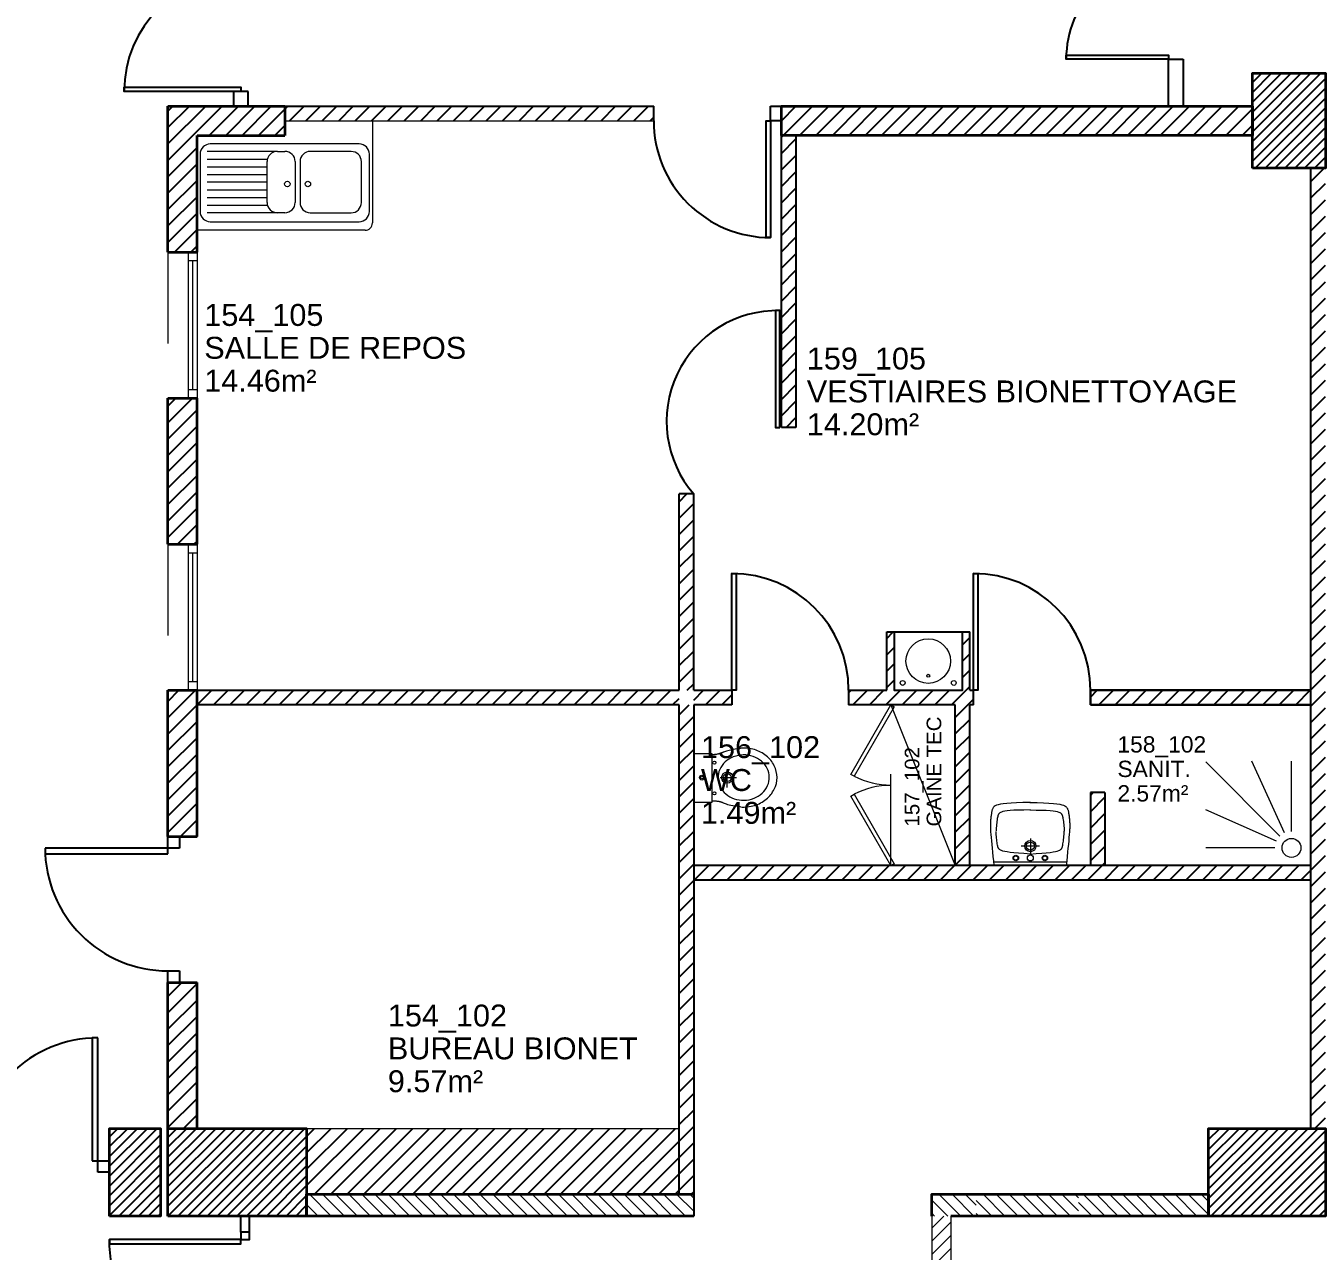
# Model space of a CAD drawing. Header units: metres. Extents: x -8 to 247, y -4 to 148.
# Drawn here: x 151.14 to 159.99, y 99.41 to 107.8 of the extents above; entities that cross this region are included whole.
import ezdxf

# ---------------------------------------------------------------- set-up
doc = ezdxf.new("R2010")
doc.units = ezdxf.units.M
doc.header["$LTSCALE"] = 5
doc.linetypes.add('CACHÉ', pattern=[0.25, 0.125, -0.125])
doc.linetypes.add('CONTINU', pattern=[0])
doc.layers.get('0').update_dxf_attribs({"lineweight": 0})
for name, color, linetype, lineweight in [('006 porte à batteuse', 7, 'Continuous', 0), ('900 equipement', 150, 'Continuous', 0), ('_AC2R-PRO-MACON', 7, 'Continuous', 5), ('_AC2R-PRO-MACONNERIE-130 mm', 7, 'Continuous', 18), ('A_chass', 4, 'Continuous', 20), ('A_MURS_STRU', 7, 'Continuous', 35), ('A_SANI', 5, 'Continuous', 20)]:
    doc.layers.add(name, color=color, linetype=linetype, lineweight=lineweight)
for name, color, linetype in [('A_Etiqu_Gaine', 7, 'Continuous'), ('A_Etiqu_Gaine_ancien', 7, 'Continuous'), ('A_Etiqu_Gaine_code', 7, 'Continuous'), ('A_Etiqu_Local', 7, 'Continuous'), ('A_HACH_CLOIS', 7, 'CONTINU'), ('A_MUR_CLOI', 7, 'Continuous'), ('A_MURS_CLOI', 7, 'Continuous'), ('A_PORT', 7, 'Continuous')]:
    doc.layers.add(name, color=color, linetype=linetype)
doc.styles.add('Attribut', font='arial.ttf')

# ---------------------------------------------------------------- blocks, each defined once
blk = doc.blocks.new('Porte90-ep6')
at = {"linetype": 'Continuous', "flags": 128}
for points in [[(-100, -6), (-100, 0), (-95, 0), (-95, -6), (-100, -6)], [(-5, -6), (-5, 0), (0, 0), (0, -6), (-5, -6)], [(-5, -6), (-5, -96), (-8, -96), (-8, -6), (-5, -6)]]:
    blk.add_lwpolyline(points, dxfattribs=at)
at = {"linetype": 'Continuous'}
blk.add_arc((-5, -6), 90, 180, 270, dxfattribs=at)
blk = doc.blocks.new('A_Etiqu_Local')
at = {"style": 'Attribut', "flags": 1}
for tag, p in [('CODE_HOPITAL', (-0.4463, 1.632)), ('CODE_SITE', (-0.4463, 1.407)), ('CODE_BATIMENT', (-0.4463, 1.182)), ('CODE_SECTEUR', (-0.4463, 0.957)), ('CODE_ETAGE', (-0.4463, 0.732)), ('NOM_NORMALISE', (-0.4463, -0.843)), ('SECTEUR_ACTIVITE', (-0.4463, -1.068)), ('SOUS_SECTEUR_ACTIVITE', (-0.4463, -1.293)), ('VOLUME', (-0.4463, -1.518)), ('SERVICE', (-0.4463, -1.743)), ('CODE_UG', (-0.4463, -1.968)), ('CODE_UA', (-0.4463, -2.193)), ('CODE_POLE', (-0.4463, -2.418)), ('OCCUPANT_EXTERNE', (-0.4463, -2.643)), ('DISPONIBILITE', (-0.4463, -2.868)), ('ACCES_HANDICAPES', (-0.4463, -3.093)), ('NATURE_SOL', (-0.4463, -3.318)), ('RISQUE_LABORATOIRE', (-0.4463, -3.543)), ('AMIANTE', (-0.4463, -3.768))]:
    blk.add_attdef(tag, p, '', height=0.15, dxfattribs=at)
at = {"layer": 'A_Etiqu_Local', "style": 'Attribut'}
for tag, p in [('CODE_PIECE', (-0.4463, 0.282)), ('NOM_USAGE', (-0.4463, 0.057)), ('SURFACE', (-0.4463, -0.168))]:
    blk.add_attdef(tag, p, '', height=0.15, dxfattribs=at)
blk = doc.blocks.new('A_Etiqu_Gaine')
at = {"style": 'Attribut', "flags": 1}
for tag, p in [('CODE_HOPITAL', (-0.4323, 0.8651)), ('CODE_SITE', (-0.4323, 0.7151)), ('CODE_BATIMENT', (-0.4323, 0.5651)), ('CODE_SECTEUR', (-0.4323, 0.4151)), ('CODE_ETAGE', (-0.4323, 0.2651)), ('NOM_NORMALISE', (-0.4323, -0.3349)), ('SECTEUR_ACTIVITE', (-0.4323, -0.4849)), ('SOUS_SECTEUR_ACTIVITE', (-0.4323, -0.6349)), ('SURFACE', (-0.4323, -0.7849)), ('CODE_UG', (-0.4323, -0.9349)), ('CODE_POLE', (-0.4323, -1.0849)), ('AMIANTE', (-0.4323, -1.2349))]:
    blk.add_attdef(tag, p, '', height=0.1, dxfattribs=at)
at = {"layer": 'A_Etiqu_Gaine', "style": 'Attribut'}
blk.add_attdef('NOM_USAGE', (-0.4323, -0.1849), '', height=0.1, dxfattribs=at)
at = {"layer": 'A_Etiqu_Gaine_ancien', "style": 'Attribut'}
blk.add_attdef('CODE_PIECE_ANCIEN', (-0.4323, 0.1151), '', height=0.1, dxfattribs=at)
at = {"layer": 'A_Etiqu_Gaine_code', "style": 'Attribut'}
blk.add_attdef('CODE_PIECE', (-0.4323, -0.0349), '', height=0.1, dxfattribs=at)

msp = doc.modelspace()

# ---------------------------------------------------------------- hatches: boundary and pattern name
at = {"layer": '_AC2R-PRO-MACON', "ltscale": 0.01}
h = msp.add_hatch(dxfattribs=at)
h.set_pattern_fill('ANSI31', color=8, scale=0.02, angle=90, style=0)
h.paths.add_polyline_path([(155.7162, 99.6495), (155.7162, 99.7995), (153.0662, 99.7995), (153.0662, 99.6495)])
h.paths.add_polyline_path([(157.3462, 99.7995), (157.3462, 99.6495), (157.6506, 99.6495), (157.6506, 99.7995)])
h = msp.add_hatch(dxfattribs=at)
h.set_pattern_fill('ANSI31', color=8, scale=0.02, angle=90, style=0)
h.set_pattern_definition([(135, (-118.550106, -211.35183), (-0.044901281, -0.044901281), [])])
h.paths.add_polyline_path([(158.3506, 99.6495), (158.3506, 99.7995), (157.6506, 99.7995), (157.6506, 99.6495)])
h = msp.add_hatch(dxfattribs=at)
h.set_pattern_fill('ANSI31', color=8, scale=0.02, angle=90, style=0)
h.paths.add_polyline_path([(158.3506, 99.7995), (159.2412, 99.7995), (159.2412, 99.6495), (158.3506, 99.6495)])
at = {"layer": '_AC2R-PRO-MACONNERIE-130 mm'}
h = msp.add_hatch(dxfattribs=at)
h.set_pattern_fill('ANSI31', color=8, scale=0.02, style=0)
h.set_pattern_definition([(45, (155.87073, 94.409466), (-0.0449013, 0.0449013), [])])
h.paths.add_polyline_path([(157.4762, 99.6495), (157.3462, 99.6495), (157.3462, 94.5395), (155.9507, 94.5395), (155.9507, 94.4095), (157.4762, 94.4095)])
at = {"layer": 'A_HACH_CLOIS'}
h = msp.add_hatch(dxfattribs=at)
h.set_pattern_fill('ANSI31', color=8, scale=0.025, style=0)
h.paths.add_polyline_path([(155.442, 107.2495), (152.9162, 107.2495), (152.9162, 107.1495), (155.442, 107.1495)])
h.paths.add_polyline_path([(152.9162, 107.2495), (152.1162, 107.2495), (152.1162, 107.0495), (152.3162, 107.0495), (152.9162, 107.0495)])
h.paths.add_polyline_path([(152.3162, 107.0495), (152.1162, 107.0495), (152.1162, 106.2495), (152.3162, 106.2495)])
h.paths.add_polyline_path([(152.3162, 105.2495), (152.1162, 105.2495), (152.1162, 104.2495), (152.3162, 104.2495)])
h.paths.add_polyline_path([(152.3162, 103.2495), (152.1162, 103.2495), (152.1162, 102.2495), (152.3162, 102.2495)])
h = msp.add_hatch(dxfattribs=at)
h.set_pattern_fill('ANSI31', color=8, scale=0.025, style=0)
h.paths.add_polyline_path([(159.5412, 107.2495), (156.3162, 107.2495), (156.3162, 107.0495), (156.4162, 107.0495), (159.5412, 107.0495)])
h = msp.add_hatch(dxfattribs=at)
h.set_pattern_fill('ANSI31', color=8, scale=0.025, style=0)
h.paths.add_polyline_path([(156.4162, 107.0495), (156.3162, 107.0495), (156.3162, 105.0495), (156.4162, 105.0495)])
h = msp.add_hatch(dxfattribs=at)
h.set_pattern_fill('ANSI31', color=8, scale=0.025, style=0)
h.paths.add_polyline_path([(160.0412, 100.2495), (159.9412, 100.2495), (159.9412, 106.8245), (160.0412, 106.8245)])
h = msp.add_hatch(dxfattribs=at)
h.set_pattern_fill('ANSI31', color=8, scale=0.025, style=0)
h.paths.add_polyline_path([(152.3162, 103.1495), (155.9768, 103.1495), (155.9768, 103.2495), (152.3162, 103.2495)])
h.paths.add_polyline_path([(155.6162, 104.594), (155.7162, 104.594), (155.7162, 99.7995), (155.6162, 99.7995)])
h.paths.add_polyline_path([(155.7162, 101.9495), (159.9412, 101.9495), (159.9412, 102.0495), (155.7162, 102.0495)])
h.paths.add_polyline_path([(158.5318, 102.0495), (158.4318, 102.0495), (158.4318, 102.5495), (158.5318, 102.5495)])
h = msp.add_hatch(dxfattribs=at)
h.set_pattern_fill('ANSI31', color=8, scale=0.025, style=0)
h.paths.add_polyline_path([(157.5058, 102.0495), (157.5058, 103.1495), (156.7768, 103.1495), (156.7768, 103.2495), (157.0374, 103.2495), (157.0374, 103.6495), (157.0874, 103.6495), (157.0874, 103.2495), (157.5558, 103.2495), (157.5558, 103.6495), (157.6058, 103.6495), (157.6058, 103.2495), (157.6318, 103.2495), (157.6318, 103.1495), (157.6058, 103.1495), (157.6058, 102.0495)])
h = msp.add_hatch(dxfattribs=at)
h.set_pattern_fill('ANSI31', color=8, scale=0.025, style=0)
h.paths.add_polyline_path([(158.4318, 103.1495), (159.9412, 103.1495), (159.9412, 103.2495), (158.4318, 103.2495)])
h = msp.add_hatch(dxfattribs=at)
h.set_pattern_fill('ANSI31', color=8, scale=0.025, style=0)
h.paths.add_polyline_path([(152.3162, 101.2495), (152.1162, 101.2495), (152.1162, 100.2495), (152.3162, 100.2495)])
h = msp.add_hatch(dxfattribs=at)
h.set_pattern_fill('ANSI31', color=8, scale=0.025, style=0)
h.paths.add_polyline_path([(155.6162, 99.7995), (155.6162, 100.2495), (153.0662, 100.2495), (153.0662, 99.7995)])
at = {"layer": 'A_MUR_CLOI'}
h = msp.add_hatch(dxfattribs=at)
h.set_pattern_fill('ANSI31', color=8, scale=0.015, style=0)
h.paths.add_polyline_path([(178.3162, 113.4995), (178.3162, 113.9995), (178.6662, 113.9995), (178.6662, 113.4995)])
h.paths.add_polyline_path([(174.3162, 113.4995), (174.3162, 113.9995), (174.6662, 113.9995), (174.6662, 113.4995)])
h.paths.add_polyline_path([(159.4662, 114.0245), (159.4662, 114.6745), (160.1162, 114.6745), (160.1162, 114.0245)])
h.paths.add_polyline_path([(159.5412, 106.8245), (159.5412, 107.4745), (160.0412, 107.4745), (160.0412, 106.8245)])
h.paths.add_polyline_path([(166.1412, 106.8495), (166.1412, 107.4495), (166.9412, 107.4495), (166.9412, 106.8495)])
h.paths.add_polyline_path([(173.3912, 106.8245), (173.3912, 107.4745), (174.2912, 107.4745), (174.2912, 106.8245)])
h.paths.add_polyline_path([(174.3162, 106.8245), (174.3162, 107.4745), (174.6662, 107.4745), (174.6662, 106.8245)])
h.paths.add_polyline_path([(178.3162, 106.8245), (178.3162, 107.4745), (178.6662, 107.4745), (178.6662, 106.8245)])
h.paths.add_polyline_path([(166.1412, 99.6495), (166.1412, 100.2495), (166.9412, 100.2495), (166.9412, 99.6495)])
h.paths.add_polyline_path([(159.2412, 99.6495), (159.2412, 100.2495), (160.0412, 100.2495), (160.0412, 99.6495)])
h.paths.add_polyline_path([(152.1162, 99.6495), (152.1162, 100.2495), (153.0662, 100.2495), (153.0662, 99.6495)])
h.paths.add_polyline_path([(151.7162, 99.6495), (151.7162, 100.2495), (152.0662, 100.2495), (152.0662, 99.6495)])
h.paths.add_polyline_path([(115.3662, 92.3495), (115.3662, 92.7495), (116.0162, 92.7495), (116.0162, 92.3495)])
h.paths.add_polyline_path([(120.7162, 92.3495), (120.0662, 92.3495), (120.0662, 92.7495), (120.7162, 92.7495)])
edge = h.paths.add_edge_path()
edge.add_line((116.0162, 92.3495), (115.3662, 92.3495))

# ---------------------------------------------------------------- linework, layer by layer
at = {"layer": '006 porte à batteuse', "color": 8, "linetype": 'Continuous'}
msp.add_line((157.0661, 103.1495), (157.5058, 102.0495), dxfattribs=at)
at = {"layer": '006 porte à batteuse', "color": 8, "linetype": 'CACHÉ'}
msp.add_line((157.0662, 102.0495), (157.0662, 103.1497), dxfattribs=at)
at = {"layer": '006 porte à batteuse', "color": 8, "linetype": 'Continuous'}
for points in [[(157.0662, 103.1497), (157.0884, 103.1369), (156.8137, 102.6612), (156.7916, 102.674)], [(156.7916, 102.5251), (156.8137, 102.5379), (157.0884, 102.0623), (157.0662, 102.0495)]]:
    msp.add_lwpolyline(points, close=True, dxfattribs=at)
for centre, start, end in [((157.0662, 103.1497), 242.8476, 270), ((157.0662, 102.0495), 90, 117.32668)]:
    msp.add_arc(centre, 0.5493, start, end, dxfattribs=at)
at = {"layer": '900 equipement', "color": 8}
for p, q in [((158.3912, 107.0495), (158.8912, 107.0495)), ((159.9412, 103.2495), (159.9412, 102.0495)), ((153.8636, 103.1495), (154.7264, 103.1495)), ((153.0662, 100.2495), (155.6162, 100.2495))]:
    msp.add_line(p, q, dxfattribs=at)
at = {"layer": '_AC2R-PRO-MACONNERIE-130 mm', "color": 8}
for p, q in [((157.3462, 99.6495), (157.3462, 94.5395)), ((157.4762, 99.6495), (157.4762, 94.4095))]:
    msp.add_line(p, q, dxfattribs=at)
at = {"layer": 'A_chass', "color": 8, "linetype": 'Continuous'}
for p, q in [((152.9162, 107.1495), (155.442, 107.1495)), ((152.2862, 105.3095), (152.2862, 106.1895)), ((152.3162, 106.2495), (152.3162, 105.2495)), ((152.3162, 104.2495), (152.3162, 103.2495)), ((152.2862, 103.3095), (152.2862, 104.1895))]:
    msp.add_line(p, q, dxfattribs=at)
at = {"layer": 'A_chass', "color": 8, "linetype": 'CACHÉ'}
for p, q in [((152.1162, 106.2495), (152.1162, 105.2495)), ((152.1162, 104.2495), (152.1162, 103.2495))]:
    msp.add_line(p, q, dxfattribs=at)
at = {"layer": 'A_chass', "color": 8, "linetype": 'Continuous'}
for points in [[(152.2562, 106.2495), (152.3162, 106.2495)], [(152.3162, 105.2495), (152.2562, 105.2495), (152.2562, 106.2495)], [(152.3162, 106.1895), (152.2562, 106.1895)], [(152.2562, 105.3095), (152.3162, 105.3095)], [(152.2562, 104.2495), (152.3162, 104.2495)], [(152.3162, 103.2495), (152.2562, 103.2495), (152.2562, 104.2495)], [(152.3162, 104.1895), (152.2562, 104.1895)], [(152.2562, 103.3095), (152.3162, 103.3095)]]:
    msp.add_lwpolyline(points, dxfattribs=at)
at = {"layer": 'A_MUR_CLOI', "color": 8, "linetype": 'Continuous'}
for p, q in [((158.9662, 107.5721), (159.0662, 107.5721)), ((152.6662, 107.3495), (152.5662, 107.3495)), ((152.5662, 107.3495), (152.5662, 107.2495)), ((152.6662, 107.2495), (152.6662, 107.3495)), ((152.9162, 107.2495), (155.442, 107.2495)), ((155.442, 107.1495), (155.442, 107.2495)), ((156.242, 107.1495), (156.242, 107.2495)), ((152.1162, 102.1693), (152.1162, 102.2495)), ((152.1951, 102.2495), (152.1951, 102.1693)), ((152.1951, 102.1693), (152.1162, 102.1693)), ((152.1162, 101.3283), (152.1951, 101.3283)), ((152.1162, 101.2495), (152.1162, 101.3283)), ((152.1951, 101.3283), (152.1951, 101.2495)), ((151.6361, 100.0283), (151.7163, 100.0283)), ((151.6361, 99.9495), (151.6361, 100.0283)), ((151.7163, 99.9495), (151.6361, 99.9495))]:
    msp.add_line(p, q, dxfattribs=at)
at = {"layer": 'A_MUR_CLOI', "color": 8}
for p, q in [((156.4162, 105.0495), (156.3162, 105.0495)), ((155.6162, 103.2495), (155.6162, 104.594)), ((155.7162, 104.594), (155.6162, 104.594)), ((155.7162, 104.0921), (155.7162, 104.594)), ((155.7162, 103.2495), (155.7162, 104.0921)), ((157.0374, 103.2495), (157.0374, 103.6495)), ((157.0374, 103.6495), (157.6058, 103.6495)), ((157.6058, 103.2495), (157.6058, 103.6495)), ((155.7162, 103.2495), (155.9768, 103.2495)), ((155.9768, 103.2495), (155.9768, 103.1495)), ((156.7768, 103.2495), (157.0374, 103.2495)), ((156.7768, 103.2495), (156.7768, 103.1495)), ((157.6318, 103.1495), (157.6318, 103.2495)), ((158.4318, 103.1495), (158.4318, 103.2495)), ((157.5058, 103.1495), (156.7768, 103.1495)), ((157.5058, 102.0495), (157.5058, 103.1495)), ((157.6058, 102.0495), (157.6058, 103.1495)), ((158.4318, 102.5495), (158.4318, 102.0495)), ((158.5318, 102.5495), (158.5318, 102.0495)), ((152.6157, 99.5395), (152.6157, 99.6495)), ((152.6757, 99.5395), (152.6757, 99.6495))]:
    msp.add_line(p, q, dxfattribs=at)
at = {"layer": 'A_MUR_CLOI', "color": 8, "linetype": 'Continuous'}
for points in [[(159.0662, 107.5721), (159.0662, 107.2495), (158.9662, 107.2495), (158.9662, 107.5721)], [(156.242, 107.2495), (156.3162, 107.2495)], [(156.3162, 107.1495), (156.242, 107.1495)], [(159.9412, 100.2495), (159.9412, 106.8245)], [(152.3162, 103.2495), (155.6162, 103.2495)], [(155.6162, 103.1495), (152.3162, 103.1495)], [(155.6162, 99.7995), (155.6162, 103.1495)], [(155.7162, 103.1495), (155.7162, 99.6495)]]:
    msp.add_lwpolyline(points, dxfattribs=at)
at = {"layer": 'A_MUR_CLOI', "color": 8}
for points in [[(156.3162, 105.0495), (156.3162, 107.0495), (156.4162, 107.0495), (156.4162, 105.0495)], [(157.0874, 103.6495), (157.0874, 103.2495), (157.5558, 103.2495), (157.5558, 103.6495)], [(157.6058, 103.2495), (157.6318, 103.2495)], [(158.4318, 103.2495), (159.9412, 103.2495)], [(155.9768, 103.1495), (155.7162, 103.1495)], [(157.6318, 103.1495), (157.6058, 103.1495)], [(159.9412, 103.1495), (158.4318, 103.1495)], [(158.5318, 102.5495), (158.4318, 102.5495)], [(159.9412, 102.0495), (155.7162, 102.0495)], [(159.9412, 101.9495), (155.7162, 101.9495)]]:
    msp.add_lwpolyline(points, dxfattribs=at)
at = {"layer": 'A_MURS_CLOI', "color": 8}
msp.add_lwpolyline([(158.4318, 103.1495), (159.9412, 103.1495), (159.9412, 103.2495), (158.4318, 103.2495)], close=True, dxfattribs=at)
at = {"layer": 'A_MURS_STRU', "color": 8, "linetype": 'Continuous'}
for p, q in [((152.1162, 107.2495), (152.9162, 107.2495)), ((152.1162, 106.2495), (152.1162, 107.2495)), ((152.9162, 107.2495), (152.9162, 107.0495)), ((152.3162, 107.0495), (152.9162, 107.0495)), ((152.3162, 106.2495), (152.3162, 107.0495)), ((152.1162, 106.2495), (152.3162, 106.2495)), ((152.1162, 104.2495), (152.1162, 105.2495)), ((152.1162, 105.2495), (152.3162, 105.2495)), ((152.3162, 104.2495), (152.3162, 105.2495)), ((152.1162, 104.2495), (152.3162, 104.2495)), ((152.1162, 102.2495), (152.1162, 103.2495)), ((152.1162, 103.2495), (152.3162, 103.2495)), ((152.3162, 102.2495), (152.3162, 103.2495)), ((152.1162, 102.2495), (152.3162, 102.2495)), ((152.1162, 101.2495), (152.3162, 101.2495)), ((152.1162, 100.2495), (152.1162, 101.2495)), ((152.3162, 100.2495), (152.3162, 101.2495)), ((152.1162, 100.2495), (152.3162, 100.2495))]:
    msp.add_line(p, q, dxfattribs=at)
for points in [[(159.5412, 106.8245), (159.5412, 107.4745), (160.0412, 107.4745), (160.0412, 106.8245)], [(156.3162, 107.0495), (156.3162, 107.2495), (159.5412, 107.2495), (159.5412, 107.0495)], [(151.7162, 99.6495), (151.7162, 100.2495), (152.0662, 100.2495), (152.0662, 99.6495)], [(152.1162, 99.6495), (152.1162, 100.2495), (153.0662, 100.2495), (153.0662, 99.6495)], [(159.2412, 99.6495), (159.2412, 100.2495), (160.0412, 100.2495), (160.0412, 99.6495)]]:
    msp.add_lwpolyline(points, close=True, dxfattribs=at)
for points in [[(155.7162, 99.6495), (153.0662, 99.6495), (153.0662, 99.7995), (155.7162, 99.7995)], [(157.3462, 99.6495), (157.3462, 99.7995), (159.2412, 99.7995)], [(159.2412, 99.7995), (159.2412, 99.6495), (157.4762, 99.6495)], [(157.3462, 99.6495), (157.3462, 99.6495)]]:
    msp.add_lwpolyline(points, dxfattribs=at)
at = {"layer": 'A_PORT', "color": 8}
for p, q in [((152.1162, 102.1693), (151.2752, 102.1696)), ((151.2752, 102.1302), (152.1162, 102.1299)), ((151.597, 100.8694), (151.5967, 100.0283)), ((151.6364, 100.8694), (151.597, 100.8694)), ((151.6361, 100.0283), (151.6364, 100.8694))]:
    msp.add_line(p, q, dxfattribs=at)
at = {"layer": 'A_PORT', "color": 8, "linetype": 'Continuous'}
for p, q in [((152.1162, 102.1299), (152.1162, 102.1693)), ((151.5967, 100.0283), (151.6361, 100.0283))]:
    msp.add_line(p, q, dxfattribs=at)
for points in [[(158.9662, 107.5721), (158.2662, 107.5721), (158.2662, 107.5983), (158.9662, 107.5983)], [(158.9662, 107.5721), (158.2662, 107.5721), (158.2662, 107.5983), (158.9662, 107.5983)], [(152.6162, 107.3495), (151.8162, 107.3495), (151.8162, 107.3795), (152.6162, 107.3795)], [(156.242, 107.1495), (156.242, 106.3495), (156.212, 106.3495), (156.212, 107.1495)], [(156.3062, 105.0495), (156.3062, 105.8495), (156.2762, 105.8495), (156.2762, 105.0495)], [(155.9768, 103.2495), (155.9768, 104.0494), (156.0068, 104.0494), (156.0068, 103.2495)], [(157.6318, 103.2495), (157.6318, 104.0495), (157.6618, 104.0495), (157.6618, 103.2495)]]:
    msp.add_lwpolyline(points, close=True, dxfattribs=at)
for centre, radius, start, end in [((158.9662, 107.5721), 0.7, 90, 180.00001), ((152.6162, 107.3495), 0.8, 90, 180), ((156.242, 107.1495), 0.8, 180, 270.00001), ((156.2889, 105.0912), 0.7584, 88.6929, 220.96471), ((155.9768, 103.2495), 0.8, 359.99993, 89.99993), ((157.6318, 103.2495), 0.8, 359.99993, 89.99993)]:
    msp.add_arc(centre, radius, start, end, dxfattribs=at)
at = {"layer": 'A_PORT', "color": 8}
for centre, start, end in [((152.1162, 102.1693), 179.97965, 269.99929), ((151.6361, 100.0283), 89.97965, 179.99929)]:
    msp.add_arc(centre, 0.841, start, end, dxfattribs=at)
at = {"layer": 'A_SANI', "color": 8, "linetype": 'Continuous'}
for p, q in [((153.5162, 107.1495), (153.5162, 106.4495)), ((153.4256, 106.9907), (152.4064, 106.9907)), ((152.3364, 106.9207), (152.3365, 106.5283)), ((152.8651, 106.9393), (152.3844, 106.9393)), ((152.3844, 106.8867), (152.7974, 106.8867)), ((152.8655, 106.9395), (152.9174, 106.9399)), ((153.3714, 106.9392), (153.0913, 106.9398)), ((153.4956, 106.5283), (153.4956, 106.9207)), ((152.3844, 106.8342), (152.7953, 106.8342)), ((152.7955, 106.5895), (152.7955, 106.8695)), ((152.9875, 106.8699), (152.9875, 106.5899)), ((153.0212, 106.8699), (153.0207, 106.5899)), ((153.4407, 106.5891), (153.4412, 106.8691)), ((152.3844, 106.7817), (152.7954, 106.7817)), ((152.7955, 106.7291), (152.3844, 106.7291)), ((152.3844, 106.6766), (152.7956, 106.6766)), ((152.3844, 106.6241), (152.7957, 106.6241)), ((152.3844, 106.5715), (152.7981, 106.5715)), ((152.8919, 106.5195), (152.3844, 106.5195)), ((152.4064, 106.4583), (153.4256, 106.4583)), ((152.9175, 106.5199), (152.8655, 106.5195)), ((153.0905, 106.5198), (153.3705, 106.5193)), ((153.4662, 106.3995), (152.3162, 106.3995)), ((155.7162, 102.481), (155.7162, 102.8179)), ((155.7162, 102.8179), (155.8407, 102.8179)), ((155.8407, 102.8179), (155.8407, 102.481)), ((155.8431, 102.8082), (155.8407, 102.8082)), ((155.8458, 102.8082), (155.8431, 102.8082)), ((155.8487, 102.8082), (155.8458, 102.8082)), ((155.852, 102.8084), (155.8487, 102.8082)), ((155.8555, 102.8086), (155.852, 102.8084)), ((155.8592, 102.8089), (155.8555, 102.8086)), ((155.8632, 102.8093), (155.8592, 102.8089)), ((155.8673, 102.8098), (155.8632, 102.8093)), ((155.8716, 102.8105), (155.8673, 102.8098)), ((155.876, 102.8114), (155.8716, 102.8105)), ((155.8782, 102.8119), (155.876, 102.8114)), ((155.8805, 102.8125), (155.8782, 102.8119)), ((155.8828, 102.8131), (155.8805, 102.8125)), ((155.8851, 102.8137), (155.8828, 102.8131)), ((155.8874, 102.8144), (155.8851, 102.8137)), ((155.8896, 102.815), (155.8874, 102.8144)), ((155.8919, 102.8157), (155.8896, 102.815)), ((155.8941, 102.8165), (155.8919, 102.8157)), ((155.8963, 102.8172), (155.8941, 102.8165)), ((155.8984, 102.8179), (155.8963, 102.8172)), ((155.9005, 102.8187), (155.8984, 102.8179)), ((155.9025, 102.8194), (155.9005, 102.8187)), ((155.9046, 102.8201), (155.9025, 102.8194)), ((155.9066, 102.8209), (155.9046, 102.8201)), ((155.9087, 102.8217), (155.9066, 102.8209)), ((155.9109, 102.8225), (155.9087, 102.8217)), ((155.9131, 102.8233), (155.9109, 102.8225)), ((155.9154, 102.8242), (155.9131, 102.8233)), ((155.9179, 102.8251), (155.9154, 102.8242)), ((155.9205, 102.8261), (155.9179, 102.8251)), ((155.9262, 102.8281), (155.9205, 102.8261)), ((155.9328, 102.8303), (155.9262, 102.8281)), ((155.9404, 102.8327), (155.9328, 102.8303)), ((155.9492, 102.8352), (155.9404, 102.8327)), ((155.9593, 102.8379), (155.9492, 102.8352)), ((155.971, 102.8406), (155.9593, 102.8379)), ((155.9843, 102.8434), (155.971, 102.8406)), ((155.9995, 102.8463), (155.9843, 102.8434)), ((156.0167, 102.8492), (155.9995, 102.8463)), ((156.036, 102.8521), (156.0167, 102.8492)), ((159.7287, 102.2508), (159.223, 102.7598)), ((159.7614, 102.2734), (159.5365, 102.7643)), ((159.8085, 102.2836), (159.8085, 102.7643)), ((155.8969, 102.6519), (156.0092, 102.6519)), ((155.9457, 102.5835), (155.9457, 102.7056)), ((155.8407, 102.481), (155.7162, 102.481)), ((155.8413, 102.4908), (155.8383, 102.4908)), ((155.8445, 102.4908), (155.8413, 102.4908)), ((155.8479, 102.4907), (155.8445, 102.4908)), ((155.8515, 102.4907), (155.8479, 102.4907)), ((155.8552, 102.4906), (155.8515, 102.4907)), ((155.8591, 102.4904), (155.8552, 102.4906)), ((155.8631, 102.4902), (155.8591, 102.4904)), ((155.8673, 102.4899), (155.8631, 102.4902)), ((155.8716, 102.4896), (155.8673, 102.4899)), ((155.876, 102.4891), (155.8716, 102.4896)), ((155.8782, 102.4889), (155.876, 102.4891)), ((155.8805, 102.4886), (155.8782, 102.4889)), ((155.8828, 102.4883), (155.8805, 102.4886)), ((155.8851, 102.488), (155.8828, 102.4883)), ((155.8874, 102.4876), (155.8851, 102.488)), ((155.8896, 102.4872), (155.8874, 102.4876)), ((155.8919, 102.4868), (155.8896, 102.4872)), ((155.8941, 102.4863), (155.8919, 102.4868)), ((155.8963, 102.4858), (155.8941, 102.4863)), ((155.8984, 102.4853), (155.8963, 102.4858)), ((155.9005, 102.4847), (155.8984, 102.4853)), ((155.9025, 102.4841), (155.9005, 102.4847)), ((155.9046, 102.4834), (155.9025, 102.4841)), ((155.9066, 102.4827), (155.9046, 102.4834)), ((155.9087, 102.482), (155.9066, 102.4827)), ((155.9109, 102.4812), (155.9087, 102.482)), ((155.9131, 102.4803), (155.9109, 102.4812)), ((155.9154, 102.4793), (155.9131, 102.4803)), ((155.9179, 102.4783), (155.9154, 102.4793)), ((155.9205, 102.4772), (155.9179, 102.4783)), ((155.9262, 102.4748), (155.9205, 102.4772)), ((155.9328, 102.4721), (155.9262, 102.4748)), ((155.9404, 102.4693), (155.9328, 102.4721)), ((155.9492, 102.4664), (155.9404, 102.4693)), ((155.9593, 102.4634), (155.9492, 102.4664)), ((155.971, 102.4606), (155.9593, 102.4634)), ((155.9843, 102.4579), (155.971, 102.4606)), ((155.9995, 102.4555), (155.9843, 102.4579)), ((156.0167, 102.4534), (155.9995, 102.4555)), ((157.7805, 102.4579), (157.7739, 102.4534)), ((157.7892, 102.4621), (157.7805, 102.4579)), ((157.8007, 102.4659), (157.7892, 102.4621)), ((157.8158, 102.4694), (157.8007, 102.4659)), ((157.8351, 102.4725), (157.8158, 102.4694)), ((157.8594, 102.4752), (157.8351, 102.4725)), ((157.8894, 102.4774), (157.8594, 102.4752)), ((157.9258, 102.4791), (157.8894, 102.4774)), ((157.9694, 102.4804), (157.9258, 102.4791)), ((158.0208, 102.4812), (157.9694, 102.4804)), ((158.0169, 102.4812), (158.0683, 102.4804)), ((158.0683, 102.4804), (158.1118, 102.4791)), ((158.1118, 102.4791), (158.1483, 102.4774)), ((158.1483, 102.4774), (158.1783, 102.4752)), ((158.1783, 102.4752), (158.2026, 102.4725)), ((158.2026, 102.4725), (158.2219, 102.4694)), ((158.2219, 102.4694), (158.2369, 102.4659)), ((158.2369, 102.4659), (158.2485, 102.4621)), ((158.2485, 102.4621), (158.2572, 102.4579)), ((158.2572, 102.4579), (158.2638, 102.4534)), ((156.036, 102.4517), (156.0167, 102.4534)), ((157.7497, 102.3701), (157.7491, 102.3637)), ((157.7504, 102.3766), (157.7497, 102.3701)), ((157.7512, 102.3832), (157.7504, 102.3766)), ((157.752, 102.3897), (157.7512, 102.3832)), ((157.7528, 102.3962), (157.752, 102.3897)), ((157.7538, 102.4025), (157.7528, 102.3962)), ((157.7547, 102.4085), (157.7538, 102.4025)), ((157.7557, 102.4142), (157.7547, 102.4085)), ((157.7567, 102.4195), (157.7557, 102.4142)), ((157.7578, 102.4244), (157.7567, 102.4195)), ((157.7589, 102.4288), (157.7578, 102.4244)), ((157.7602, 102.4329), (157.7589, 102.4288)), ((157.7615, 102.4365), (157.7602, 102.4329)), ((157.763, 102.4399), (157.7615, 102.4365)), ((157.7647, 102.443), (157.763, 102.4399)), ((157.7666, 102.4458), (157.7647, 102.443)), ((157.7687, 102.4485), (157.7666, 102.4458)), ((157.7711, 102.451), (157.7687, 102.4485)), ((157.7739, 102.4534), (157.7711, 102.451)), ((157.7945, 102.3708), (157.793, 102.3616)), ((157.796, 102.3792), (157.7945, 102.3708)), ((157.7976, 102.3865), (157.796, 102.3792)), ((157.7984, 102.3897), (157.7976, 102.3865)), ((157.7993, 102.3927), (157.7984, 102.3897)), ((157.8002, 102.3954), (157.7993, 102.3927)), ((157.8012, 102.3979), (157.8002, 102.3954)), ((157.8023, 102.4001), (157.8012, 102.3979)), ((157.8036, 102.4022), (157.8023, 102.4001)), ((157.805, 102.4042), (157.8036, 102.4022)), ((157.8067, 102.4061), (157.805, 102.4042)), ((157.8086, 102.4078), (157.8067, 102.4061)), ((157.8108, 102.4096), (157.8086, 102.4078)), ((157.8162, 102.4129), (157.8108, 102.4096)), ((157.8235, 102.416), (157.8162, 102.4129)), ((157.8332, 102.4189), (157.8235, 102.416)), ((157.846, 102.4216), (157.8332, 102.4189)), ((157.8624, 102.424), (157.846, 102.4216)), ((157.8831, 102.4261), (157.8624, 102.424)), ((157.9087, 102.4278), (157.8831, 102.4261)), ((157.9398, 102.4291), (157.9087, 102.4278)), ((157.9771, 102.4299), (157.9398, 102.4291)), ((158.021, 102.4303), (157.9771, 102.4299)), ((158.0177, 102.4303), (158.0616, 102.4299)), ((158.0616, 102.4299), (158.0989, 102.4291)), ((158.0989, 102.4291), (158.13, 102.4278)), ((158.13, 102.4278), (158.1556, 102.4261)), ((158.1556, 102.4261), (158.1763, 102.424)), ((158.1763, 102.424), (158.1928, 102.4216)), ((158.1928, 102.4216), (158.2055, 102.4189)), ((158.2055, 102.4189), (158.2152, 102.416)), ((158.2152, 102.416), (158.2225, 102.4129)), ((158.2225, 102.4129), (158.2279, 102.4096)), ((158.2279, 102.4096), (158.2301, 102.4078)), ((158.2301, 102.4078), (158.232, 102.4061)), ((158.232, 102.4061), (158.2337, 102.4042)), ((158.2337, 102.4042), (158.2352, 102.4022)), ((158.2352, 102.4022), (158.2364, 102.4001)), ((158.2364, 102.4001), (158.2376, 102.3979)), ((158.2376, 102.3979), (158.2385, 102.3954)), ((158.2385, 102.3954), (158.2395, 102.3927)), ((158.2395, 102.3927), (158.2403, 102.3897)), ((158.2403, 102.3897), (158.2411, 102.3865)), ((158.2411, 102.3865), (158.2427, 102.3792)), ((158.2427, 102.3792), (158.2442, 102.3708)), ((158.2442, 102.3708), (158.2457, 102.3616)), ((158.2638, 102.4534), (158.2665, 102.451)), ((158.2665, 102.451), (158.2689, 102.4485)), ((158.2689, 102.4485), (158.2711, 102.4458)), ((158.2711, 102.4458), (158.273, 102.443)), ((158.273, 102.443), (158.2747, 102.4399)), ((158.2747, 102.4399), (158.2762, 102.4365)), ((158.2762, 102.4365), (158.2775, 102.4329)), ((158.2775, 102.4329), (158.2787, 102.4288)), ((158.2787, 102.4288), (158.2799, 102.4244)), ((158.2799, 102.4244), (158.2809, 102.4195)), ((158.2809, 102.4195), (158.282, 102.4142)), ((158.282, 102.4142), (158.283, 102.4085)), ((158.283, 102.4085), (158.2839, 102.4025)), ((158.2839, 102.4025), (158.2848, 102.3962)), ((158.2848, 102.3962), (158.2857, 102.3897)), ((158.2857, 102.3897), (158.2865, 102.3832)), ((158.2865, 102.3832), (158.2873, 102.3766)), ((158.2873, 102.3766), (158.2879, 102.3701)), ((158.2879, 102.3701), (158.2886, 102.3637)), ((159.7051, 102.2165), (159.223, 102.4315)), ((157.7471, 102.329), (157.747, 102.3232)), ((157.747, 102.3232), (157.7471, 102.3172)), ((157.7472, 102.3347), (157.7471, 102.329)), ((157.7471, 102.3172), (157.7473, 102.3108)), ((157.7474, 102.3403), (157.7472, 102.3347)), ((157.7473, 102.3108), (157.7476, 102.304)), ((157.7477, 102.3459), (157.7474, 102.3403)), ((157.7476, 102.304), (157.7479, 102.2967)), ((157.7481, 102.3516), (157.7477, 102.3459)), ((157.7479, 102.2967), (157.749, 102.2803)), ((157.7485, 102.3575), (157.7481, 102.3516)), ((157.7491, 102.3637), (157.7485, 102.3575)), ((157.749, 102.2803), (157.7505, 102.2617)), ((157.7867, 102.297), (157.7863, 102.2862)), ((157.7867, 102.2711), (157.7863, 102.2819)), ((157.7873, 102.308), (157.7867, 102.297)), ((157.7881, 102.3192), (157.7873, 102.308)), ((157.7891, 102.3303), (157.7881, 102.3192)), ((157.7903, 102.3412), (157.7891, 102.3303)), ((157.7916, 102.3517), (157.7903, 102.3412)), ((157.793, 102.3616), (157.7916, 102.3517)), ((158.2457, 102.3616), (158.2472, 102.3515)), ((158.2472, 102.3515), (158.2485, 102.3409)), ((158.2485, 102.3409), (158.2496, 102.3298)), ((158.2496, 102.3298), (158.2506, 102.3184)), ((158.2506, 102.3184), (158.2515, 102.3069)), ((158.2515, 102.3069), (158.2521, 102.2954)), ((158.2521, 102.2954), (158.2524, 102.284)), ((158.2521, 102.2727), (158.2524, 102.2841)), ((158.2887, 102.2803), (158.2872, 102.2617)), ((158.2886, 102.3637), (158.2891, 102.3575)), ((158.2897, 102.2967), (158.2887, 102.2803)), ((158.2891, 102.3575), (158.2896, 102.3516)), ((158.2896, 102.3516), (158.29, 102.3459)), ((158.2901, 102.304), (158.2897, 102.2967)), ((158.29, 102.3459), (158.2903, 102.3403)), ((158.2904, 102.3108), (158.2901, 102.304)), ((158.2903, 102.3403), (158.2905, 102.3347)), ((158.2905, 102.3172), (158.2904, 102.3108)), ((158.2905, 102.3347), (158.2906, 102.329)), ((158.2906, 102.3232), (158.2905, 102.3172)), ((158.2906, 102.329), (158.2906, 102.3232)), ((157.7505, 102.2617), (157.7523, 102.2411)), ((157.7523, 102.2411), (157.7544, 102.2184)), ((157.7544, 102.2184), (157.7567, 102.194)), ((157.7567, 102.194), (157.7593, 102.1679)), ((157.7873, 102.2601), (157.7867, 102.2711)), ((157.7881, 102.2489), (157.7873, 102.2601)), ((157.7891, 102.2378), (157.7881, 102.2489)), ((157.7903, 102.227), (157.7891, 102.2378)), ((157.7916, 102.2165), (157.7903, 102.227)), ((157.793, 102.2065), (157.7916, 102.2165)), ((157.7945, 102.1973), (157.793, 102.2065)), ((157.796, 102.1889), (157.7945, 102.1973)), ((157.7976, 102.1816), (157.796, 102.1889)), ((158.0208, 102.2341), (158.0208, 102.1319)), ((158.2411, 102.1816), (158.2427, 102.1889)), ((158.2427, 102.1889), (158.2442, 102.1973)), ((158.2442, 102.1973), (158.2457, 102.2066)), ((158.2457, 102.2066), (158.2472, 102.2166)), ((158.2472, 102.2166), (158.2485, 102.2272)), ((158.2485, 102.2272), (158.2496, 102.2383)), ((158.2496, 102.2383), (158.2506, 102.2497)), ((158.2506, 102.2497), (158.2515, 102.2612)), ((158.2515, 102.2612), (158.2521, 102.2727)), ((158.2809, 102.194), (158.2783, 102.1679)), ((158.2833, 102.2184), (158.2809, 102.194)), ((158.2854, 102.2411), (158.2833, 102.2184)), ((158.2872, 102.2617), (158.2854, 102.2411)), ((157.7593, 102.1679), (157.7621, 102.1402)), ((157.7621, 102.1402), (157.765, 102.1112)), ((157.765, 102.1112), (157.7681, 102.0809)), ((157.7984, 102.1784), (157.7976, 102.1816)), ((157.7993, 102.1755), (157.7984, 102.1784)), ((157.8002, 102.1728), (157.7993, 102.1755)), ((157.8012, 102.1703), (157.8002, 102.1728)), ((157.8023, 102.168), (157.8012, 102.1703)), ((157.8036, 102.1659), (157.8023, 102.168)), ((157.805, 102.1639), (157.8036, 102.1659)), ((157.8067, 102.1621), (157.805, 102.1639)), ((157.8086, 102.1603), (157.8067, 102.1621)), ((157.8108, 102.1586), (157.8086, 102.1603)), ((157.8162, 102.1553), (157.8108, 102.1586)), ((157.8235, 102.1521), (157.8162, 102.1553)), ((157.8332, 102.1489), (157.8235, 102.1521)), ((157.846, 102.1459), (157.8332, 102.1489)), ((157.8624, 102.1429), (157.846, 102.1459)), ((157.8831, 102.14), (157.8624, 102.1429)), ((157.9087, 102.1371), (157.8831, 102.14)), ((157.9398, 102.1342), (157.9087, 102.1371)), ((157.9771, 102.1313), (157.9398, 102.1342)), ((158.084, 102.183), (157.9576, 102.183)), ((158.021, 102.1283), (157.9771, 102.1313)), ((158.0177, 102.1283), (158.0616, 102.1313)), ((158.0616, 102.1313), (158.0989, 102.1342)), ((158.0989, 102.1342), (158.13, 102.1371)), ((158.13, 102.1371), (158.1556, 102.14)), ((158.1556, 102.14), (158.1763, 102.1429)), ((158.1763, 102.1429), (158.1928, 102.1459)), ((158.1928, 102.1459), (158.2055, 102.1489)), ((158.2055, 102.1489), (158.2152, 102.1521)), ((158.2152, 102.1521), (158.2225, 102.1553)), ((158.2225, 102.1553), (158.2279, 102.1586)), ((158.2279, 102.1586), (158.2301, 102.1603)), ((158.2301, 102.1603), (158.232, 102.1621)), ((158.232, 102.1621), (158.2337, 102.1639)), ((158.2337, 102.1639), (158.2352, 102.1659)), ((158.2352, 102.1659), (158.2364, 102.168)), ((158.2364, 102.168), (158.2376, 102.1703)), ((158.2376, 102.1703), (158.2385, 102.1728)), ((158.2385, 102.1728), (158.2395, 102.1755)), ((158.2395, 102.1755), (158.2403, 102.1784)), ((158.2403, 102.1784), (158.2411, 102.1816)), ((158.2726, 102.1112), (158.2696, 102.0809)), ((158.2755, 102.1402), (158.2726, 102.1112)), ((158.2783, 102.1679), (158.2755, 102.1402)), ((159.6953, 102.1705), (159.223, 102.1705)), ((157.7681, 102.0809), (157.7712, 102.0495)), ((157.7712, 102.0744), (158.2665, 102.0744)), ((157.7712, 102.0495), (158.2665, 102.0495)), ((158.2696, 102.0809), (158.2665, 102.0495))]:
    msp.add_line(p, q, dxfattribs=at)
for centre, radius in [((152.934, 106.7166), 0.0185), ((153.0744, 106.7165), 0.0185), ((155.8578, 102.7544), 0.0105), ((155.7724, 102.6519), 0.0166), ((155.7724, 102.6519), 0.00963), ((155.7724, 102.6519), 0.000007), ((155.9457, 102.6519), 0.0383), ((155.9457, 102.6519), 0.0276), ((155.8578, 102.5445), 0.0105), ((158.0208, 102.183), 0.0387), ((158.0208, 102.183), 0.0274), ((159.8085, 102.1705), 0.0648), ((157.9213, 102.1015), 0.0189), ((157.9213, 102.1015), 0.0144), ((158.0208, 102.1015), 0.0204), ((158.1203, 102.1015), 0.0189), ((158.1203, 102.1015), 0.0144)]:
    msp.add_circle(centre, radius, dxfattribs=at)
at = {"layer": 'A_SANI', "color": 8}
for centre, radius in [((157.3216, 103.4495), 0.1523), ((157.3216, 103.3495), 0.01), ((157.1466, 103.3), 0.0165), ((157.4966, 103.3), 0.0165)]:
    msp.add_circle(centre, radius, dxfattribs=at)
at = {"layer": 'A_SANI', "color": 8, "linetype": 'Continuous'}
for centre, radius, start, end in [((152.4064, 106.9207), 0.07, 89.99996, 180.00004), ((153.4256, 106.9207), 0.07, 0.00118, 90.00127), ((152.8655, 106.8695), 0.07, 90.01129, 180.01), ((152.9175, 106.8699), 0.07, 0.0157, 90.0154), ((153.0912, 106.8698), 0.07, 89.88353, 179.88322), ((153.3712, 106.8693), 0.07, 359.8901, 89.88882), ((152.4064, 106.5282), 0.07, 179.9975, 269.99759), ((152.8655, 106.5895), 0.07, 180.01697, 270.01823), ((152.9175, 106.5899), 0.07, 270.0097, 0.01076), ((153.0907, 106.5898), 0.07, 179.89223, 269.89329), ((153.3707, 106.5893), 0.07, 269.8819, 359.88316), ((153.4256, 106.5283), 0.07, 269.99842, 359.99831), ((153.4662, 106.4495), 0.05, 269.99938, 359.99947), ((156.0593, 102.5942), 0.2596, 73.7793, 94.98039), ((156.067, 102.6207), 0.232, 51.33777, 73.7798), ((156.0385, 102.6428), 0.1581, 132.63973, 156.06195), ((156.0507, 102.6296), 0.1761, 111.2818, 132.63944), ((156.0589, 102.6086), 0.1986, 71.08928, 111.2684), ((156.0662, 102.6299), 0.1761, 49.7317, 71.08934), ((156.0779, 102.6436), 0.1581, 26.31041, 49.73262), ((156.0827, 102.6403), 0.2069, 26.62306, 51.33771), ((156.1078, 102.6529), 0.1787, 359.99932, 26.62229), ((156.0199, 102.6511), 0.1377, 156.06169, 206.3221), ((156.0961, 102.6527), 0.1377, 336.06169, 26.28815), ((156.107, 102.6529), 0.1796, 333.48174, 0.00025), ((156.0382, 102.6602), 0.1581, 206.30986, 229.73207), ((156.0653, 102.6742), 0.1761, 291.2818, 312.63944), ((156.0775, 102.661), 0.1581, 312.63921, 336.06143), ((156.0799, 102.6664), 0.2098, 308.97843, 333.48104), ((156.0498, 102.6739), 0.1761, 229.7317, 251.08934), ((156.0571, 102.6952), 0.1986, 251.0901, 291.29174), ((156.057, 102.71), 0.26, 265.53657, 286.69926), ((156.0642, 102.6859), 0.2348, 286.69969, 308.97872)]:
    msp.add_arc(centre, radius, start, end, dxfattribs=at)

# ---------------------------------------------------------------- block references
at = {"layer": 'A_Etiqu_Gaine', "color": 8, "rotation": 90.00620713916464}
msp.add_blockref('A_Etiqu_Gaine', (157.226, 102.7494), dxfattribs=at).add_auto_attribs({'CODE_PIECE': '157_102', 'NOM_USAGE': 'GAINE TEC'})
at = {"layer": 'A_Etiqu_Local', "color": 8}
ref = msp.add_blockref('A_Etiqu_Local', (152.8116, 105.4628), dxfattribs=at)
ref.add_attrib('CODE_PIECE', '154_105', (152.3652, 105.7448), dxfattribs={"height": 0.15, "style": 'Attribut'})
ref.add_attrib('NOM_USAGE', 'SALLE DE REPOS', (152.3652, 105.5198), dxfattribs={"height": 0.15, "style": 'Attribut'})
ref.add_attrib('SURFACE', '14.46m²', (152.3652, 105.2948), dxfattribs={"height": 0.15, "style": 'Attribut'})
ref = msp.add_blockref('A_Etiqu_Local', (156.9368, 105.1642), dxfattribs=at)
ref.add_attrib('CODE_PIECE', '159_105', (156.4905, 105.4462), dxfattribs={"height": 0.15, "style": 'Attribut'})
ref.add_attrib('NOM_USAGE', 'VESTIAIRES BIONETTOYAGE', (156.4905, 105.2212), dxfattribs={"height": 0.15, "style": 'Attribut'})
ref.add_attrib('SURFACE', '14.20m²', (156.4905, 104.9962), dxfattribs={"height": 0.15, "style": 'Attribut'})
ref = msp.add_blockref('A_Etiqu_Local', (156.2119, 102.5034), dxfattribs=at)
ref.add_attrib('CODE_PIECE', '156_102', (155.7656, 102.7853), dxfattribs={"height": 0.15, "style": 'Attribut'})
ref.add_attrib('NOM_USAGE', 'WC', (155.7656, 102.5603), dxfattribs={"height": 0.15, "style": 'Attribut'})
ref.add_attrib('SURFACE', '1.49m²', (155.7656, 102.3353), dxfattribs={"height": 0.15, "style": 'Attribut'})
ref = msp.add_blockref('A_Etiqu_Local', (158.9494, 102.6132), dxfattribs=dict(at, xscale=0.7449269591954817, yscale=0.7449269591954817, zscale=0.7449269591954817))
ref.add_attrib('CODE_PIECE', '158_102', (158.617, 102.8233), dxfattribs={"height": 0.11174, "style": 'Attribut'})
ref.add_attrib('NOM_USAGE', 'SANIT.', (158.617, 102.6557), dxfattribs={"height": 0.11174, "style": 'Attribut'})
ref.add_attrib('SURFACE', '2.57m²', (158.617, 102.4881), dxfattribs={"height": 0.11174, "style": 'Attribut'})
ref = msp.add_blockref('A_Etiqu_Local', (154.0686, 100.6656), dxfattribs=at)
ref.add_attrib('CODE_PIECE', '154_102', (153.6222, 100.9476), dxfattribs={"height": 0.15, "style": 'Attribut'})
ref.add_attrib('NOM_USAGE', 'BUREAU BIONET', (153.6222, 100.7226), dxfattribs={"height": 0.15, "style": 'Attribut'})
ref.add_attrib('SURFACE', '9.57m²', (153.6222, 100.4976), dxfattribs={"height": 0.15, "style": 'Attribut'})
at = {"layer": 'A_PORT', "color": 8, "xscale": -0.009999999999990905, "yscale": 0.009999999999990905, "zscale": 0.01, "rotation": 270}
msp.add_blockref('Porte90-ep6', (152.6757, 99.5395), dxfattribs=at)

doc.saveas('drawing.dxf')
